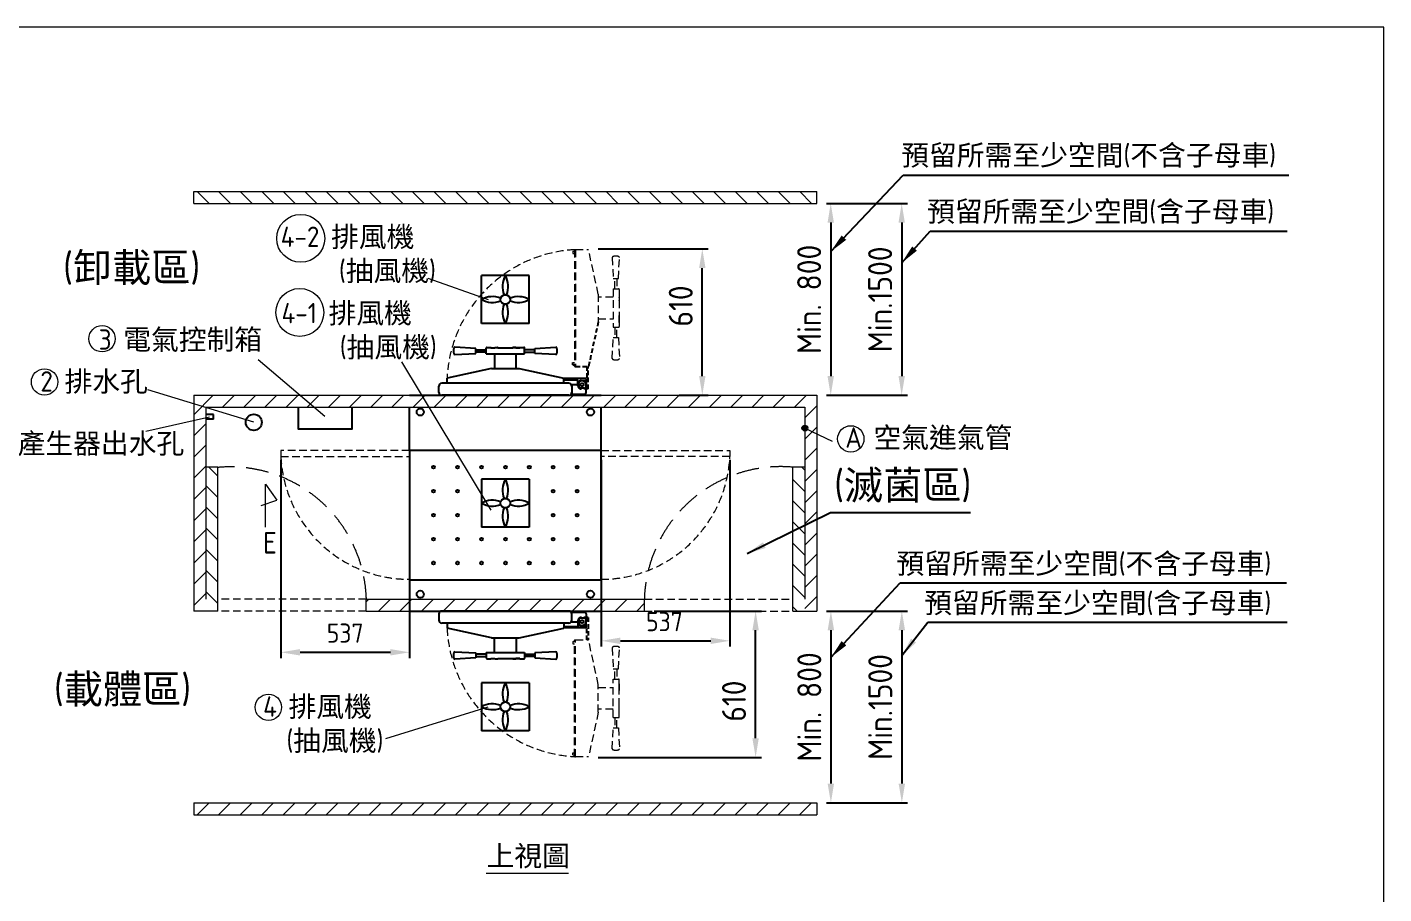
# Model space of a CAD drawing. Header units: millimetres. Extents: x -208658 to -195473, y -11038 to -1768.
# Drawn here: x -201135 to -195473, y -5384 to -1768 of the extents above; entities that cross this region are included whole.
import ezdxf

# ---------------------------------------------------------------- set-up
doc = ezdxf.new("R2010")
doc.units = ezdxf.units.MM
doc.header["$MEASUREMENT"] = 0
doc.linetypes.add('HIDDEN', pattern=[9.525, 6.35, -3.175])
doc.layers.get('0').update_dxf_attribs({"lineweight": 25})
for name, color, linetype, lineweight in [('D', 3, 'Continuous', 13), ('F', 7, 'Continuous', 15), ('H', 2, 'HIDDEN', 15), ('S', 4, 'Continuous', 15)]:
    doc.layers.add(name, color=color, linetype=linetype, lineweight=lineweight)
doc.layers.add('HI', color=2, linetype='HIDDEN')
doc.styles.get("Standard").update_dxf_attribs({"font": 'KAIU.TTF'})
doc.styles.add('STU25', font='isocp2.shx')
doc.dimstyles.new('STU25', dxfattribs={"dimscale": 40, "dimtxt": 2.5, "dimasz": 2, "dimexe": 0.6, "dimexo": 1, "dimgap": 1, "dimtad": 1, "dimdsep": 46, "dimtxsty": 'STU25', "dimcen": 2, "dimazin": 2, "dimtfac": 1, "dimtmove": 0, "dimatfit": 3, "dimfxl": 0, "dimtolj": 1, "dimtzin": 0, "dimarcsym": 0})
doc.dimstyles.new('STU25$7', dxfattribs={"dimscale": 40, "dimtxt": 2.5, "dimasz": 2, "dimexe": 1.25, "dimexo": 0.625, "dimgap": 1, "dimtad": 0, "dimdec": 4, "dimdsep": 46, "dimtxsty": 'STU25', "dimcen": 2.5, "dimazin": 2, "dimtfac": 1, "dimtdec": 4, "dimtmove": 0, "dimatfit": 3, "dimfxl": 0, "dimtolj": 1, "dimtzin": 0, "dimarcsym": 0})
pattern_1 = [(135, (14884.894, 11916.01), (-44.194174, -44.194174), [])]

# ---------------------------------------------------------------- blocks, each defined once
blk = doc.blocks.new('*D4')
at = {"layer": 'D', "color": 0, "lineweight": -2}
for p, q in [((-197799.1, -4203.9), (-197460.5, -4203.9)), ((-197484.5, -4283.9), (-197484.5, -4923.9)), ((-197799.1, -5003.9), (-197460.5, -5003.9))]:
    blk.add_line(p, q, dxfattribs=at)
at = {"layer": 'D', "color": 0}
for points in [[(-197471.2, -4283.9), (-197497.9, -4283.9), (-197484.5, -4203.9)], [(-197497.9, -4923.9), (-197471.2, -4923.9), (-197484.5, -5003.9)]]:
    blk.add_solid(points, dxfattribs=at)
at = {"layer": 'Defpoints', "color": 0}
for p in [(-197839.1, -4203.9), (-197839.1, -5003.9), (-197484.5, -5003.9)]:
    blk.add_point(p, dxfattribs=at)
at = {"layer": 'D', "color": 0, "insert": (-197574.5, -4603.9), "char_height": 100, "attachment_point": 5, "rotation": 90, "style": 'STU25'}
blk.add_mtext('\\A1;{\\Fisocp2.shx;Min.1500}', dxfattribs=at)
blk = doc.blocks.new('*D11')
at = {"layer": 'D', "color": 0, "lineweight": -2}
for p, q in [((-198518.3, -4203.9), (-198070.8, -4203.9)), ((-198094.8, -4734.4), (-198094.8, -4283.9)), ((-198751.8, -4814.4), (-198070.8, -4814.4))]:
    blk.add_line(p, q, dxfattribs=at)
at = {"layer": 'D', "color": 0}
for points in [[(-198081.5, -4283.9), (-198108.2, -4283.9), (-198094.8, -4203.9)], [(-198108.2, -4734.4), (-198081.5, -4734.4), (-198094.8, -4814.4)]]:
    blk.add_solid(points, dxfattribs=at)
at = {"layer": 'Defpoints', "color": 0}
for p in [(-198558.3, -4203.9), (-198094.8, -4203.9), (-198791.8, -4814.4)]:
    blk.add_point(p, dxfattribs=at)
at = {"layer": 'D', "color": 0, "insert": (-198184.8, -4579.7), "char_height": 100, "attachment_point": 5, "rotation": 90, "style": 'STU25'}
blk.add_mtext('\\A1;610', dxfattribs=at)
blk = doc.blocks.new('*D12')
at = {"layer": 'D', "color": 0, "lineweight": -2}
for p, q in [((-197799.1, -4203.9), (-197756.6, -4203.9)), ((-197780.6, -4283.9), (-197780.6, -4923.9)), ((-197799.1, -5003.9), (-197756.6, -5003.9))]:
    blk.add_line(p, q, dxfattribs=at)
at = {"layer": 'D', "color": 0}
for points in [[(-197767.3, -4283.9), (-197794, -4283.9), (-197780.6, -4203.9)], [(-197794, -4923.9), (-197767.3, -4923.9), (-197780.6, -5003.9)]]:
    blk.add_solid(points, dxfattribs=at)
at = {"layer": 'Defpoints', "color": 0}
for p in [(-197839.1, -4203.9), (-197839.1, -5003.9), (-197780.6, -5003.9)]:
    blk.add_point(p, dxfattribs=at)
at = {"layer": 'D', "color": 0, "insert": (-197870.6, -4603.9), "char_height": 100, "attachment_point": 5, "rotation": 90, "style": 'STU25'}
blk.add_mtext('\\A1;{\\Fisocp2.shx;Min. 800}', dxfattribs=at)
blk = doc.blocks.new('*D14')
at = {"layer": 'D', "color": 0, "lineweight": -2}
for p, q in [((-197799.1, -2503.9), (-197461.2, -2503.9)), ((-197485.2, -2583.9), (-197485.2, -3223.9)), ((-197799.1, -3303.9), (-197461.2, -3303.9))]:
    blk.add_line(p, q, dxfattribs=at)
at = {"layer": 'D', "color": 0}
for points in [[(-197471.8, -2583.9), (-197498.5, -2583.9), (-197485.2, -2503.9)], [(-197498.5, -3223.9), (-197471.8, -3223.9), (-197485.2, -3303.9)]]:
    blk.add_solid(points, dxfattribs=at)
at = {"layer": 'Defpoints', "color": 0}
for p in [(-197839.1, -2503.9), (-197839.1, -3303.9), (-197485.2, -3303.9)]:
    blk.add_point(p, dxfattribs=at)
at = {"layer": 'D', "color": 0, "insert": (-197575.2, -2903.9), "char_height": 100, "attachment_point": 5, "rotation": 90, "style": 'STU25'}
blk.add_mtext('\\A1;{\\Fisocp2.shx;Min.1500}', dxfattribs=at)
blk = doc.blocks.new('*D16')
at = {"layer": 'D', "color": 0, "lineweight": -2}
for p, q in [((-197799.1, -2503.9), (-197757.3, -2503.9)), ((-197781.3, -2583.9), (-197781.3, -3223.9)), ((-197799.1, -3303.9), (-197757.3, -3303.9))]:
    blk.add_line(p, q, dxfattribs=at)
at = {"layer": 'D', "color": 0}
for points in [[(-197767.9, -2583.9), (-197794.6, -2583.9), (-197781.3, -2503.9)], [(-197794.6, -3223.9), (-197767.9, -3223.9), (-197781.3, -3303.9)]]:
    blk.add_solid(points, dxfattribs=at)
at = {"layer": 'Defpoints', "color": 0}
for p in [(-197839.1, -2503.9), (-197839.1, -3303.9), (-197781.3, -3303.9)]:
    blk.add_point(p, dxfattribs=at)
at = {"layer": 'D', "color": 0, "insert": (-197871.3, -2903.9), "char_height": 100, "attachment_point": 5, "rotation": 90, "style": 'STU25'}
blk.add_mtext('\\A1;{\\Fisocp2.shx;Min. 800}', dxfattribs=at)
blk = doc.blocks.new('*D15')
at = {"layer": 'D', "color": 0, "lineweight": -2}
for p, q in [((-198752, -2693.5), (-198293.2, -2693.5)), ((-198317.2, -3223.9), (-198317.2, -2773.5)), ((-198413.5, -3303.9), (-198293.2, -3303.9))]:
    blk.add_line(p, q, dxfattribs=at)
at = {"layer": 'D', "color": 0}
for points in [[(-198303.9, -2773.5), (-198330.5, -2773.5), (-198317.2, -2693.5)], [(-198330.5, -3223.9), (-198303.9, -3223.9), (-198317.2, -3303.9)]]:
    blk.add_solid(points, dxfattribs=at)
at = {"layer": 'Defpoints', "color": 0}
for p in [(-198792, -2693.5), (-198317.2, -2693.5), (-198453.5, -3303.9)]:
    blk.add_point(p, dxfattribs=at)
at = {"layer": 'D', "color": 0, "insert": (-198407.2, -2931.6), "char_height": 100, "attachment_point": 5, "rotation": 90, "style": 'STU25'}
blk.add_mtext('\\A1;610', dxfattribs=at)
blk = doc.blocks.new('*D26')
at = {"layer": 'D', "color": 0, "lineweight": -2}
for p, q in [((-200076.1, -3573.9), (-200076.1, -4400)), ((-199539.1, -3573.9), (-199539.1, -4400)), ((-199996.1, -4376), (-199619.1, -4376))]:
    blk.add_line(p, q, dxfattribs=at)
at = {"layer": 'D', "color": 0}
for points in [[(-199996.1, -4362.7), (-199996.1, -4389.3), (-200076.1, -4376)], [(-199619.1, -4389.3), (-199619.1, -4362.7), (-199539.1, -4376)]]:
    blk.add_solid(points, dxfattribs=at)
at = {"layer": 'Defpoints', "color": 0}
for p in [(-200076.1, -3533.9), (-199539.1, -3533.9), (-199539.1, -4376)]:
    blk.add_point(p, dxfattribs=at)
at = {"layer": 'D', "color": 0, "insert": (-199807.6, -4296), "char_height": 80, "attachment_point": 5, "style": 'STU25'}
blk.add_mtext('\\A1;537', dxfattribs=at)
blk = doc.blocks.new('*D27')
at = {"layer": 'D', "color": 0, "lineweight": -2}
for p, q in [((-198739.1, -3573.9), (-198739.1, -4352.1)), ((-198202.1, -3573.9), (-198202.1, -4352.1)), ((-198659.1, -4328.1), (-198282.1, -4328.1))]:
    blk.add_line(p, q, dxfattribs=at)
at = {"layer": 'D', "color": 0}
for points in [[(-198659.1, -4314.8), (-198659.1, -4341.5), (-198739.1, -4328.1)], [(-198282.1, -4341.5), (-198282.1, -4314.8), (-198202.1, -4328.1)]]:
    blk.add_solid(points, dxfattribs=at)
at = {"layer": 'Defpoints', "color": 0}
for p in [(-198739.1, -3533.9), (-198202.1, -3533.9), (-198202.1, -4328.1)]:
    blk.add_point(p, dxfattribs=at)
at = {"layer": 'D', "color": 0, "insert": (-198475.3, -4248.1), "char_height": 80, "attachment_point": 5, "style": 'STU25'}
blk.add_mtext('\\A1;537', dxfattribs=at)

msp = doc.modelspace()

# ---------------------------------------------------------------- hatches: boundary and pattern name
msp.add_hatch(color=256).paths.add_polyline_path([(-197878.346, -3440.666, 1), (-197899.867, -3440.666, 1)])
at = {"layer": 'H', "ltscale": 5}
h = msp.add_hatch(dxfattribs=at)
h.set_pattern_fill('ANSI31', color=256, scale=20, style=0)
h.set_pattern_definition([(315, (17885.464, -19517.32), (-44.90128, -44.90128), [])])
h.paths.add_polyline_path([(-197839.107, -2503.949), (-197839.107, -2453.949), (-200439.107, -2453.949), (-200439.107, -2503.949)])
h = msp.add_hatch(dxfattribs=at)
h.set_pattern_fill('ANSI31', color=256, scale=500, style=0)
h.set_pattern_definition([(45, (14884.894, 11916.01), (-44.194174, 44.194174), [])])
h.paths.add_polyline_path([(-200389.107, -4203.949), (-200439.107, -4203.949), (-200439.107, -3303.949), (-197839.107, -3303.949), (-197839.107, -4203.949), (-197889.107, -4203.949), (-197889.107, -4153.949), (-197889.107, -3353.949), (-200389.107, -3353.949), (-200389.107, -3603.949), (-200389.107, -4153.949)])
h = msp.add_hatch(dxfattribs=at)
h.set_pattern_fill('ANSI31', color=256, scale=500, angle=90, style=0)
h.set_pattern_definition(pattern_1)
h.paths.add_polyline_path([(-200389.107, -4203.949), (-200339.107, -4203.949), (-200339.107, -3603.949), (-200389.107, -3603.949), (-200389.107, -4153.949)])
h = msp.add_hatch(dxfattribs=at)
h.set_pattern_fill('ANSI31', color=256, scale=500, angle=90, style=0)
h.set_pattern_definition(pattern_1)
h.paths.add_polyline_path([(-197889.107, -4203.949), (-197939.107, -4203.949), (-197939.107, -3602.865), (-197889.107, -3602.865)])
h = msp.add_hatch(dxfattribs=at)
h.set_pattern_fill('ANSI31', color=256, scale=20, style=0)
h.set_pattern_definition([(45, (33621.84, 11943.914), (-44.90128, 44.90128), [])])
h.paths.add_polyline_path([(-198558.322, -4203.949), (-198558.322, -4153.949), (-199719.891, -4153.949), (-199719.891, -4203.949)])
h = msp.add_hatch(dxfattribs=at)
h.set_pattern_fill('ANSI31', color=256, scale=20, style=0)
h.set_pattern_definition([(45, (17885.464, 12009.42), (-44.90128, 44.90128), [])])
h.paths.add_polyline_path([(-200439.107, -5053.949), (-200439.107, -5003.949), (-197839.107, -5003.949), (-197839.107, -5053.949)])

# ---------------------------------------------------------------- linework, layer by layer
at = {"linetype": 'Continuous'}
for p, q in [((-199239.107, -3004.615), (-199239.107, -2804.615)), ((-199039.107, -2804.615), (-199239.107, -2804.615)), ((-199039.107, -3004.615), (-199039.107, -2804.615)), ((-199039.107, -3004.615), (-199239.107, -3004.615)), ((-199262.344, -3108.365), (-199349.344, -3103.865)), ((-199262.344, -3129.365), (-199262.344, -3108.365)), ((-199015.869, -3108.365), (-198928.869, -3103.865)), ((-199015.869, -3129.365), (-199015.869, -3108.365)), ((-199349.344, -3133.865), (-199262.344, -3129.365)), ((-199262.344, -3114.115), (-199219.107, -3114.115)), ((-199219.107, -3123.615), (-199262.344, -3123.615)), ((-199184.107, -3130.615), (-199184.107, -3191.949)), ((-199094.107, -3191.949), (-199094.107, -3130.615)), ((-199015.869, -3114.115), (-199059.107, -3114.115)), ((-199059.107, -3123.615), (-199015.869, -3123.615)), ((-198928.869, -3133.865), (-199015.869, -3129.365)), ((-198801.643, -3233.949), (-198895.657, -3233.949)), ((-198895.657, -3239.949), (-198836.643, -3239.949)), ((-198836.643, -3263.949), (-198836.643, -3239.949)), ((-198811.643, -3273.949), (-198826.643, -3273.949)), ((-198801.643, -3233.949), (-198801.643, -3263.949)), ((-200356.732, -3384.234), (-200389.107, -3384.234)), ((-200356.732, -3404.234), (-200356.732, -3384.234)), ((-200356.732, -3404.234), (-200389.107, -3404.234)), ((-199039.107, -3653.949), (-199239.107, -3653.949)), ((-199239.107, -3653.949), (-199239.107, -3853.949)), ((-199039.107, -3653.949), (-199039.107, -3853.949)), ((-199039.107, -3853.949), (-199239.107, -3853.949)), ((-198836.643, -4243.949), (-198836.643, -4267.949)), ((-198811.643, -4233.949), (-198826.643, -4233.949)), ((-198801.643, -4273.949), (-198801.643, -4243.949)), ((-198895.657, -4267.949), (-198836.643, -4267.949)), ((-198801.643, -4273.949), (-198895.657, -4273.949)), ((-199184.107, -4377.283), (-199184.107, -4315.949)), ((-199094.107, -4315.949), (-199094.107, -4377.283)), ((-199349.344, -4374.033), (-199262.344, -4378.533)), ((-199262.344, -4399.533), (-199349.344, -4404.033)), ((-199262.344, -4378.533), (-199262.344, -4399.533)), ((-199219.107, -4384.283), (-199262.344, -4384.283)), ((-199262.344, -4393.783), (-199219.107, -4393.783)), ((-199059.107, -4384.283), (-199015.869, -4384.283)), ((-199015.869, -4393.783), (-199059.107, -4393.783)), ((-198928.869, -4374.033), (-199015.869, -4378.533)), ((-199015.869, -4378.533), (-199015.869, -4399.533)), ((-199015.869, -4399.533), (-198928.869, -4404.033)), ((-199039.107, -4503.283), (-199239.107, -4503.283)), ((-199239.107, -4503.283), (-199239.107, -4703.283)), ((-199039.107, -4503.283), (-199039.107, -4703.283)), ((-199039.107, -4703.283), (-199239.107, -4703.283))]:
    msp.add_line(p, q, dxfattribs=at)
for p, q in [((-199219.107, -3130.615), (-199219.107, -3107.115)), ((-199216.607, -3104.615), (-199200.107, -3104.615)), ((-199199.107, -3105.615), (-199182.607, -3105.615)), ((-199181.607, -3104.615), (-199171.607, -3104.615)), ((-199170.607, -3105.615), (-199107.607, -3105.615)), ((-199096.607, -3104.615), (-199106.607, -3104.615)), ((-199106.607, -3104.615), (-199096.607, -3104.615)), ((-199095.607, -3105.615), (-199079.107, -3105.615)), ((-199079.107, -3105.615), (-199095.607, -3105.615)), ((-199078.107, -3104.615), (-199061.607, -3104.615)), ((-199059.107, -3130.615), (-199059.107, -3107.115)), ((-199219.107, -3130.615), (-199059.107, -3130.615)), ((-199196.607, -3191.949), (-199382.557, -3232.779)), ((-199196.607, -3191.949), (-199081.607, -3191.949)), ((-199081.607, -3191.949), (-198895.657, -3232.779)), ((-199416.607, -3291.949), (-199416.607, -3265.949)), ((-198873.607, -3253.949), (-199404.607, -3253.949)), ((-199382.557, -3253.949), (-199382.557, -3232.779)), ((-198895.657, -3253.949), (-198895.657, -3232.779)), ((-198861.607, -3258.949), (-198861.607, -3298.949)), ((-198861.607, -3258.949), (-198841.643, -3258.949)), ((-198861.607, -3265.949), (-198861.607, -3291.949)), ((-198841.643, -3258.949), (-198839.217, -3258.949)), ((-198817.143, -3243.949), (-198820.643, -3243.949)), ((-198817.643, -3243.949), (-198820.643, -3243.949)), ((-198801.643, -3292.949), (-198801.643, -3259.949)), ((-199539.107, -3303.949), (-198739.107, -3303.949)), ((-198873.607, -3303.949), (-199404.607, -3303.949)), ((-198861.607, -3298.949), (-198807.643, -3298.949)), ((-198841.643, -3298.949), (-198807.643, -3298.949)), ((-199539.107, -3533.949), (-199539.107, -3353.949)), ((-198739.107, -3533.949), (-198739.107, -3353.949)), ((-198739.107, -3533.949), (-199539.107, -3533.949)), ((-198739.107, -3533.949), (-199539.107, -3533.949)), ((-199539.107, -3533.949), (-199539.107, -4073.949)), ((-198739.107, -4073.949), (-198739.107, -3533.949)), ((-199539.107, -4073.949), (-198739.107, -4073.949)), ((-199539.107, -4073.949), (-198739.107, -4073.949)), ((-199539.107, -4073.949), (-199539.107, -4153.949)), ((-198739.107, -4073.949), (-198739.107, -4153.949)), ((-199539.107, -4203.949), (-198739.107, -4203.949)), ((-199416.607, -4215.949), (-199416.607, -4241.949)), ((-198873.607, -4203.949), (-199404.607, -4203.949)), ((-198861.607, -4208.949), (-198807.643, -4208.949)), ((-198861.607, -4248.949), (-198861.607, -4208.949)), ((-198861.607, -4241.949), (-198861.607, -4215.949)), ((-198841.643, -4208.949), (-198807.643, -4208.949)), ((-198801.643, -4214.949), (-198801.643, -4247.949)), ((-198873.607, -4253.949), (-199404.607, -4253.949)), ((-199382.557, -4253.949), (-199382.557, -4275.12)), ((-199196.607, -4315.949), (-199382.557, -4275.12)), ((-199081.607, -4315.949), (-198895.657, -4275.12)), ((-198895.657, -4253.949), (-198895.657, -4275.12)), ((-198861.607, -4248.949), (-198841.643, -4248.949)), ((-198841.643, -4248.949), (-198839.217, -4248.949)), ((-198817.643, -4263.949), (-198820.643, -4263.949)), ((-198817.143, -4263.949), (-198820.643, -4263.949)), ((-199196.607, -4315.949), (-199081.607, -4315.949)), ((-199219.107, -4377.283), (-199059.107, -4377.283)), ((-199219.107, -4377.283), (-199219.107, -4400.783)), ((-199216.607, -4403.283), (-199200.107, -4403.283)), ((-199199.107, -4402.283), (-199182.607, -4402.283)), ((-199181.607, -4403.283), (-199171.607, -4403.283)), ((-199170.607, -4402.283), (-199107.607, -4402.283)), ((-199106.607, -4403.283), (-199096.607, -4403.283)), ((-199096.607, -4403.283), (-199106.607, -4403.283)), ((-199079.107, -4402.283), (-199095.607, -4402.283)), ((-199095.607, -4402.283), (-199079.107, -4402.283)), ((-199078.107, -4403.283), (-199061.607, -4403.283)), ((-199059.107, -4377.283), (-199059.107, -4400.783))]:
    msp.add_line(p, q)
msp.add_lwpolyline([(-200003.663, -3353.949), (-200003.663, -3443.547), (-199778.955, -3443.547), (-199778.955, -3353.949)], dxfattribs=at)
for centre, radius in [((-199139.107, -2904.615), 20), ((-199139.107, -2904.615), 20), ((-199139.107, -2904.615), 20), ((-199139.107, -2904.615), 20), ((-198819.143, -3259.949), 6.45), ((-198819.143, -3259.949), 6.4), ((-200189.107, -3416.771), 33.5), ((-199494.107, -3373.949), 15), ((-198784.107, -3373.949), 15), ((-197889.107, -3440.666), 10.761), ((-199439.107, -3603.949), 6), ((-199339.107, -3603.949), 6), ((-199239.107, -3603.949), 6), ((-199139.107, -3603.949), 6), ((-199039.107, -3603.949), 6), ((-198939.107, -3603.949), 6), ((-198839.107, -3603.949), 6), ((-199439.107, -3703.949), 6), ((-199339.107, -3703.949), 6), ((-199139.107, -3753.949), 20), ((-198939.107, -3703.949), 6), ((-198839.107, -3703.949), 6), ((-199439.107, -3803.949), 6), ((-199339.107, -3803.949), 6), ((-198939.107, -3803.949), 6), ((-198839.107, -3803.949), 6), ((-199439.107, -3903.949), 6), ((-199339.107, -3903.949), 6), ((-199239.107, -3903.949), 6), ((-199139.107, -3903.949), 6), ((-199039.107, -3903.949), 6), ((-198939.107, -3903.949), 6), ((-198839.107, -3903.949), 6), ((-199439.107, -4003.949), 6), ((-199339.107, -4003.949), 6), ((-199239.107, -4003.949), 6), ((-199139.107, -4003.949), 6), ((-199039.107, -4003.949), 6), ((-198939.107, -4003.949), 6), ((-198839.107, -4003.949), 6), ((-199494.107, -4133.949), 15), ((-198784.107, -4133.949), 15), ((-198819.143, -4247.949), 6.45), ((-198819.143, -4247.949), 6.4), ((-199139.107, -4603.283), 20), ((-199139.107, -4603.283), 20), ((-199139.107, -4603.283), 20), ((-199139.107, -4603.283), 20)]:
    msp.add_circle(centre, radius)
for centre, radius, start, end in [((-199058.082, -2850.49), 93.11, 150.481802, 201.977032), ((-199220.131, -2850.49), 93.11, 338.022968, 29.518198), ((-199193.231, -2985.639), 93.11, 68.022968, 119.518198), ((-199193.231, -2823.591), 93.11, 240.481802, 291.977032), ((-199058.082, -2958.74), 93.11, 158.022968, 209.518198), ((-199220.131, -2958.74), 93.11, 330.481802, 21.977032), ((-199084.982, -2985.639), 93.11, 60.481802, 111.977032), ((-199084.982, -2823.591), 93.11, 248.022968, 299.518198), ((-199216.607, -3107.115), 2.5, 90, 180), ((-199200.107, -3105.615), 1, 0, 90), ((-199181.607, -3105.615), 1, 90, 180), ((-199171.607, -3105.615), 1, 0, 90), ((-199106.607, -3105.615), 1, 90, 180), ((-199096.607, -3105.615), 1, 0, 90), ((-199078.107, -3105.615), 1, 90, 180), ((-199061.607, -3107.115), 2.5, 0, 90), ((-199404.607, -3265.949), 12, 90, 180), ((-198873.607, -3265.949), 12, 0, 90), ((-198839.217, -3255.949), 3, 270, 347.846803), ((-198820.643, -3259.949), 16, 90, 167.846803), ((-198817.643, -3259.949), 16, 0, 90), ((-199404.607, -3291.949), 12, 180, 270), ((-198873.607, -3291.949), 12, 270, 0), ((-198807.643, -3292.949), 6, 270, 0), ((-199058.082, -3699.825), 93.11, 150.481802, 201.977032), ((-199220.131, -3699.825), 93.11, 338.022968, 29.518198), ((-199193.231, -3834.974), 93.11, 68.022968, 119.518198), ((-199193.231, -3672.925), 93.11, 240.481802, 291.977032), ((-199058.082, -3808.074), 93.11, 158.022968, 209.518198), ((-199220.131, -3808.074), 93.11, 330.481802, 21.977032), ((-199084.982, -3834.974), 93.11, 60.481802, 111.977032), ((-199084.982, -3672.925), 93.11, 248.022968, 299.518198), ((-199404.607, -4215.949), 12, 90, 180), ((-199404.607, -4241.949), 12, 180, 270), ((-198873.607, -4215.949), 12, 0, 90), ((-198873.607, -4241.949), 12, 270, 0), ((-198807.643, -4214.949), 6, 0, 90), ((-198839.217, -4251.949), 3, 12.153197, 90), ((-198820.643, -4247.949), 16, 192.153197, 270), ((-198817.643, -4247.949), 16, 270, 0), ((-199216.607, -4400.783), 2.5, 180, 270), ((-199200.107, -4402.283), 1, 270, 0), ((-199181.607, -4402.283), 1, 180, 270), ((-199171.607, -4402.283), 1, 270, 0), ((-199106.607, -4402.283), 1, 180, 270), ((-199096.607, -4402.283), 1, 270, 0), ((-199078.107, -4402.283), 1, 180, 270), ((-199061.607, -4400.783), 2.5, 270, 0), ((-199058.082, -4549.159), 93.11, 150.481802, 201.977032), ((-199220.131, -4549.159), 93.11, 338.022968, 29.518198), ((-199193.231, -4684.308), 93.11, 68.022968, 119.518198), ((-199193.231, -4522.259), 93.11, 240.481802, 291.977032), ((-199058.082, -4657.408), 93.11, 158.022968, 209.518198), ((-199220.131, -4657.408), 93.11, 330.481802, 21.977032), ((-199084.982, -4684.308), 93.11, 60.481802, 111.977032), ((-199084.982, -4522.259), 93.11, 248.022968, 299.518198)]:
    msp.add_arc(centre, radius, start, end)
for centre, radius, start, end in [((-199299.572, -3118.865), 55.773, 168.647115, 191.352885), ((-199349.344, -3108.872), 5.007, 90, 168.647115), ((-198928.869, -3108.872), 5.007, 11.352885, 90), ((-198978.642, -3118.865), 55.773, 348.647115, 11.352885), ((-199349.344, -3128.858), 5.007, 191.352885, 275.921872), ((-198928.869, -3128.858), 5.007, 264.078128, 348.647115), ((-198826.643, -3263.949), 10, 180, 270), ((-198811.643, -3263.949), 10, 270, 0), ((-198826.643, -4243.949), 10, 90, 180), ((-198811.643, -4243.949), 10, 0, 90), ((-199299.572, -4389.033), 55.773, 168.647115, 191.352885), ((-199349.344, -4379.04), 5.007, 84.078128, 168.647115), ((-199349.344, -4399.027), 5.007, 191.352885, 270), ((-198928.869, -4379.04), 5.007, 11.352885, 95.921872), ((-198928.869, -4399.027), 5.007, 270, 348.647115), ((-198978.642, -4389.033), 55.773, 348.647115, 11.352885)]:
    msp.add_arc(centre, radius, start, end, dxfattribs=at)
at = {"layer": 'D'}
for p, q in [((-199462.819, -2816.098), (-199211.293, -2903.949)), ((-200170.006, -3154.901), (-199892.224, -3391.704)), ((-199198.3, -3782.9), (-199570.637, -3163.931)), ((-200374.406, -3394.631), (-200639.718, -3455.643)), ((-197889.107, -3440.666), (-197775.399, -3494.776)), ((-200140.241, -3674.401), (-200092.813, -3741.921)), ((-200140.241, -3854.401), (-200140.241, -3674.401)), ((-200157.536, -3764.401), (-200092.813, -3741.921)), ((-199212.497, -4604.806), (-199639.087, -4737.345)), ((-199219.521, -5297.204), (-198875.608, -5297.204))]:
    msp.add_line(p, q, dxfattribs=at)
at = {"layer": 'D', "linetype": 'Continuous'}
msp.add_line((-200189.107, -3416.771), (-200631.658, -3281.54), dxfattribs=at)
at = {"layer": 'D'}
for centre, radius in [((-199993.047, -2649.364), 100), ((-199996.849, -2958.537), 100), ((-200822.259, -3068.162), 55), ((-201062.196, -3248.514), 55), ((-197697.469, -3485.869), 55), ((-200128.075, -4605.524), 55)]:
    msp.add_circle(centre, radius, dxfattribs=at)
at = {"layer": 'F', "color": 6}
msp.add_lwpolyline([(-208657.935, -1768.468), (-208657.935, -11038.468), (-195472.935, -11038.468), (-195472.935, -1768.468)], close=True, dxfattribs=at)
msp.add_lwpolyline([(-208657.935, -1768.468), (-208657.935, -11038.468), (-195472.935, -11038.468), (-195472.935, -1768.468)], close=True, dxfattribs=at)
at = {"layer": 'H', "ltscale": 5}
for p, q in [((-198857.143, -2703.485), (-198850.143, -2702.947)), ((-198857.143, -2703.485), (-198857.143, -2712.485)), ((-198857.143, -2712.485), (-198850.143, -2713.024)), ((-198849.393, -2696.485), (-198850.143, -2697.235)), ((-198850.143, -2697.235), (-198850.143, -3182.735)), ((-198849.393, -2696.485), (-198846.143, -2696.485)), ((-198846.143, -2696.535), (-198846.143, -3183.435)), ((-198846.143, -2696.535), (-198791.972, -2696.535)), ((-198751.143, -2882.485), (-198791.972, -2696.535)), ((-198693.059, -2729.748), (-198688.559, -2816.748)), ((-198667.559, -2816.748), (-198663.059, -2729.748)), ((-198688.559, -2816.748), (-198667.559, -2816.748)), ((-198682.809, -2859.985), (-198682.809, -2816.748)), ((-198673.309, -2816.748), (-198673.309, -2859.985)), ((-198751.143, -2882.485), (-198751.143, -2997.485)), ((-198689.809, -2859.985), (-198666.309, -2859.985)), ((-198689.809, -2859.985), (-198689.809, -3019.985)), ((-198664.809, -2879.985), (-198664.809, -2896.485)), ((-198663.809, -2862.485), (-198663.809, -2878.985)), ((-198689.809, -2894.985), (-198751.143, -2894.985)), ((-198664.809, -2908.485), (-198664.809, -2971.485)), ((-198663.809, -2897.485), (-198663.809, -2907.485)), ((-198751.143, -2984.985), (-198689.809, -2984.985)), ((-198664.809, -2999.985), (-198664.809, -2983.485)), ((-198664.809, -2983.485), (-198664.809, -2999.985)), ((-198663.809, -2972.485), (-198663.809, -2982.485)), ((-198663.809, -2982.485), (-198663.809, -2972.485)), ((-198689.809, -3019.985), (-198666.309, -3019.985)), ((-198682.809, -3019.985), (-198682.809, -3063.223)), ((-198673.309, -3063.223), (-198673.309, -3019.985)), ((-198663.809, -3000.985), (-198663.809, -3017.485)), ((-198693.059, -3150.223), (-198688.559, -3063.223)), ((-198688.559, -3063.223), (-198667.559, -3063.223)), ((-198667.559, -3063.223), (-198663.059, -3150.223)), ((-198857.143, -3167.485), (-198850.143, -3166.947)), ((-199539.107, -3533.949), (-200076.107, -3533.949)), ((-200076.107, -3533.949), (-200076.107, -3558.949)), ((-200076.107, -3558.949), (-199539.107, -3558.949)), ((-198739.107, -3533.949), (-198202.107, -3533.949)), ((-198202.107, -3558.949), (-198739.107, -3558.949)), ((-198202.107, -3533.949), (-198202.107, -3558.949)), ((-199719.891, -4153.949), (-200339.107, -4153.949)), ((-198558.322, -4153.949), (-197939.107, -4153.949)), ((-199719.891, -4203.949), (-200339.107, -4203.949)), ((-198558.322, -4203.949), (-197939.107, -4203.949)), ((-198857.143, -4331.413), (-198850.143, -4330.875)), ((-198857.143, -4331.413), (-198857.143, -4340.413)), ((-198857.143, -4340.413), (-198850.143, -4340.951)), ((-198849.393, -4324.413), (-198850.143, -4325.163)), ((-198850.143, -4810.663), (-198850.143, -4325.163)), ((-198849.393, -4324.413), (-198846.143, -4324.413)), ((-198846.143, -4324.413), (-198846.143, -4325.913)), ((-198846.143, -4811.363), (-198846.143, -4324.463)), ((-198846.143, -4324.463), (-198791.972, -4324.463)), ((-198751.143, -4510.413), (-198791.972, -4324.463)), ((-198693.059, -4357.676), (-198688.559, -4444.676)), ((-198667.559, -4444.676), (-198663.059, -4357.676)), ((-198688.559, -4444.676), (-198667.559, -4444.676)), ((-198682.809, -4487.913), (-198682.809, -4444.676)), ((-198673.309, -4444.676), (-198673.309, -4487.913)), ((-198751.143, -4625.413), (-198751.143, -4510.413)), ((-198751.143, -4522.913), (-198689.809, -4522.913)), ((-198689.809, -4647.913), (-198689.809, -4487.913)), ((-198689.809, -4487.913), (-198666.309, -4487.913)), ((-198664.809, -4524.413), (-198664.809, -4507.913)), ((-198664.809, -4507.913), (-198664.809, -4524.413)), ((-198663.809, -4506.913), (-198663.809, -4490.413)), ((-198663.809, -4525.413), (-198663.809, -4535.413)), ((-198663.809, -4535.413), (-198663.809, -4525.413)), ((-198664.809, -4599.413), (-198664.809, -4536.413)), ((-198751.143, -4625.413), (-198791.972, -4811.363)), ((-198689.809, -4612.913), (-198751.143, -4612.913)), ((-198664.809, -4627.913), (-198664.809, -4611.413)), ((-198663.809, -4610.413), (-198663.809, -4600.413)), ((-198663.809, -4645.413), (-198663.809, -4628.913)), ((-198693.059, -4778.15), (-198688.559, -4691.15)), ((-198689.809, -4647.913), (-198666.309, -4647.913)), ((-198688.559, -4691.15), (-198667.559, -4691.15)), ((-198682.809, -4647.913), (-198682.809, -4691.15)), ((-198673.309, -4691.15), (-198673.309, -4647.913)), ((-198667.559, -4691.15), (-198663.059, -4778.15)), ((-198857.143, -4795.413), (-198850.143, -4794.875)), ((-198857.143, -4804.413), (-198857.143, -4795.413)), ((-198857.143, -4804.413), (-198850.143, -4804.951)), ((-198849.393, -4811.413), (-198850.143, -4810.663)), ((-198849.393, -4811.413), (-198846.143, -4811.413)), ((-198846.143, -4811.363), (-198791.972, -4811.363))]:
    msp.add_line(p, q, dxfattribs=at)
for centre, radius, start, end in [((-198819.143, -3259.949), 564.069, 93.096396, 177.239062), ((-198688.052, -2729.748), 5.007, 101.352885, 185.921872), ((-198678.059, -2779.52), 55.773, 78.647115, 101.352885), ((-198668.065, -2729.748), 5.007, 0, 78.647115), ((-198666.309, -2862.485), 2.5, 0, 90), ((-198664.809, -2878.985), 1, 270, 0), ((-198664.809, -2897.485), 1, 0, 90), ((-198664.809, -2907.485), 1, 270, 0), ((-198664.809, -2972.485), 1, 0, 90), ((-198664.809, -2982.485), 1, 270, 0), ((-198664.809, -3000.985), 1, 0, 90), ((-198666.309, -3017.485), 2.5, 270, 0), ((-198688.052, -3150.223), 5.007, 174.078128, 258.647115), ((-198678.059, -3100.45), 55.773, 258.647115, 281.352885), ((-198668.065, -3150.223), 5.007, 281.352885, 360), ((-199539.107, -3533.949), 537.582, 182.665477, 270), ((-198739.107, -3533.949), 537.582, 270, 357.334523), ((-198819.143, -4247.949), 564.069, 182.760938, 266.903604), ((-198688.052, -4357.676), 5.007, 101.352885, 185.921872), ((-198678.059, -4407.448), 55.773, 78.647115, 101.352885), ((-198668.065, -4357.676), 5.007, 0, 78.647115), ((-198666.309, -4490.413), 2.5, 0, 90), ((-198664.809, -4506.913), 1, 270, 0), ((-198664.809, -4525.413), 1, 0, 90), ((-198664.809, -4535.413), 1, 270, 0), ((-198664.809, -4600.413), 1, 0, 90), ((-198664.809, -4610.413), 1, 270, 0), ((-198664.809, -4628.913), 1, 0, 90), ((-198666.309, -4645.413), 2.5, 270, 0), ((-198688.052, -4778.15), 5.007, 174.078128, 258.647115), ((-198678.059, -4728.378), 55.773, 258.647115, 281.352885), ((-198668.065, -4778.15), 5.007, 281.352885, 360)]:
    msp.add_arc(centre, radius, start, end, dxfattribs=at)
at = {"layer": 'H', "ltscale": 15}
for centre, radius, start, end in [((-200287.453, -4171.293), 568.611, 1.747893, 95.212055), ((-197989.922, -4171.12), 569.443, 84.88024, 178.272017)]:
    msp.add_arc(centre, radius, start, end, dxfattribs=at)
at = {"layer": 'HI', "ltscale": 3}
for p, q in [((-198751.143, -2997.485), (-198791.972, -3183.435)), ((-198857.143, -3176.485), (-198857.143, -3167.485)), ((-198857.143, -3176.485), (-198850.143, -3177.024)), ((-198849.393, -3183.485), (-198850.143, -3182.735)), ((-198849.393, -3183.485), (-198846.143, -3183.485)), ((-198846.143, -3183.485), (-198846.143, -3181.985)), ((-198846.143, -3183.435), (-198791.972, -3183.435)), ((-198799.143, -3183.435), (-198799.143, -3242.449)), ((-198793.143, -3277.449), (-198793.143, -3183.435)), ((-198833.143, -3267.449), (-198833.143, -3252.449)), ((-198823.143, -3242.449), (-198799.143, -3242.449)), ((-198793.143, -3277.449), (-198823.143, -3277.449)), ((-198833.143, -4240.449), (-198833.143, -4255.449)), ((-198793.143, -4230.449), (-198823.143, -4230.449)), ((-198793.143, -4230.449), (-198793.143, -4324.463)), ((-198823.143, -4265.449), (-198799.143, -4265.449)), ((-198799.143, -4324.463), (-198799.143, -4265.449))]:
    msp.add_line(p, q, dxfattribs=at)
for centre in [(-198819.143, -3259.949), (-198819.143, -4247.949)]:
    msp.add_circle(centre, 6.45, dxfattribs=at)
for centre, start, end in [((-198823.143, -3252.449), 90, 180), ((-198823.143, -3267.449), 180, 270), ((-198823.143, -4240.449), 90, 180), ((-198823.143, -4255.449), 180, 270)]:
    msp.add_arc(centre, 10, start, end, dxfattribs=at)
at = {"layer": 'S'}
for p, q in [((-200439.107, -2453.949), (-197839.107, -2453.949)), ((-200439.107, -2503.949), (-197839.107, -2503.949)), ((-200389.107, -3603.949), (-200389.107, -4153.949)), ((-200339.107, -3603.949), (-200389.107, -3603.949)), ((-200339.107, -4203.949), (-200339.107, -3603.949)), ((-197939.107, -4203.949), (-197939.107, -3602.865)), ((-197939.107, -3602.865), (-197889.107, -3602.865)), ((-199719.891, -4203.949), (-199719.891, -4153.949)), ((-198558.322, -4203.949), (-198558.322, -4153.949)), ((-200439.107, -5003.949), (-197839.107, -5003.949)), ((-200439.107, -5003.949), (-200439.107, -5053.949)), ((-197839.107, -5003.949), (-197839.107, -5053.949)), ((-200439.107, -5053.949), (-197839.107, -5053.949))]:
    msp.add_line(p, q, dxfattribs=at)
at = {"layer": 'S', "linetype": 'Continuous'}
for p, q in [((-200439.107, -2503.949), (-200439.107, -2453.949)), ((-197839.107, -2503.949), (-197839.107, -2453.949)), ((-200439.107, -3303.949), (-200439.107, -4203.949)), ((-200439.107, -3303.949), (-197839.107, -3303.949)), ((-197839.107, -3303.949), (-197839.107, -4203.949)), ((-200389.107, -3353.949), (-200389.107, -3603.949)), ((-200389.107, -3353.949), (-197889.107, -3353.949)), ((-197889.107, -3353.949), (-197889.107, -4153.949)), ((-199719.891, -4153.949), (-198558.322, -4153.949)), ((-200339.107, -4203.949), (-200439.107, -4203.949)), ((-199719.891, -4203.949), (-198558.322, -4203.949)), ((-197939.107, -4203.949), (-197839.107, -4203.949))]:
    msp.add_line(p, q, dxfattribs=at)

# ---------------------------------------------------------------- texts
at = {"layer": 'D', "color": 11, "attachment_point": 1}
for s, insert, char_height in [('{\\C3;預留所需至少空間\\Fisocp2.shx;(\\f標楷體|b0|i0|c136|p65;不含子母車\\Fisocp2.shx;)}', (-197487.159, -2259.902), 85), ('{\\C3;預留所需至少空間\\Fisocp2.shx;(\\f標楷體|b0|i0|c136|p65;含子母車\\Fisocp2.shx;)}', (-197379.348, -2494.402), 85), ('{\\Fisocp2.shx;\\C3;(\\f標楷體|b0|i0|c136|p65;卸載區\\Fisocp2.shx;)}', (-200984.304, -2711.227), 120), ('{\\Fisocp2.shx;\\C3;A \\f標楷體|b0|i0|c136|p65;空氣進氣管}', (-197720.297, -3437.666), 85), ('{\\Fisocp2.shx;\\C3;(\\f標楷體|b0|i0|c136|p65;滅菌區\\Fisocp2.shx;)}', (-197766.468, -3618.42), 120), ('{\\C3;預留所需至少空間\\Fisocp2.shx;(\\f標楷體|b0|i0|c136|p65;不含子母車\\Fisocp2.shx;)}', (-197507.054, -3962.951), 85), ('{\\C3;預留所需至少空間\\Fisocp2.shx;(\\f標楷體|b0|i0|c136|p65;含子母車\\Fisocp2.shx;)}', (-197391.005, -4127.112), 85), ('{\\Fisocp2.shx;\\C3;(\\f標楷體|b0|i0|c136|p65;載體區\\Fisocp2.shx;)}', (-201022.502, -4469.217), 120), ('{\\C3;上視圖}', (-199217.622, -5182.572), 85)]:
    msp.add_mtext(s, dxfattribs=dict(at, insert=insert, char_height=char_height))
at = {"layer": 'D', "color": 11, "char_height": 85, "attachment_point": 1, "style": 'STU25'}
for s, insert in [('{\\C3;4-2 \\f標楷體|b0|i0|c136|p65;排風機\\P\\Fisocp2.shx;     (\\f標楷體|b0|i0|c136|p65;抽風機\\Fisocp2.shx;)}', (-200076.612, -2600.222)), ('{\\C3;4-1 \\f標楷體|b0|i0|c136|p65;排風機\\P\\Fisocp2.shx;     (\\f標楷體|b0|i0|c136|p65;抽風機\\Fisocp2.shx;)}', (-200073.195, -2918.74)), ('{\\C3;3 \\f標楷體|b0|i0|c136|p65;電氣控制箱}', (-200836.087, -3028.802)), ('{\\C3;2 \\f標楷體|b0|i0|c136|p65;排水孔}', (-201079.572, -3203.509)), ('{\\C3;1 \\f標楷體|b0|i0|c136|p65;蒸氣產生器出水孔}', (-201493.388, -3462.366)), ('{\\C3;4 \\f標楷體|b0|i0|c136|p65;排風機\\P\\Fisocp2.shx;  (\\f標楷體|b0|i0|c136|p65;抽風機\\Fisocp2.shx;)}', (-200149.903, -4559.888))]:
    msp.add_mtext(s, dxfattribs=dict(at, insert=insert))
at = {"layer": 'D', "insert": (-200150.562, -3874.387), "char_height": 90, "attachment_point": 1}
msp.add_mtext('{\\Fisocp2.shx;E}', dxfattribs=at)

# ---------------------------------------------------------------- dimensions: what is measured, and where the dimension line sits
at = {"layer": 'D'}
for base, p1, p2, text, picture, middle in [((-197781.273, -3303.949), (-197839.107, -2503.949), (-197839.107, -3303.949), '{\\Fisocp2.shx;Min. <>}', '*D16', (-197781.273, -2903.949)), ((-197485.168, -3303.949), (-197839.107, -2503.949), (-197839.107, -3303.949), '{\\Fisocp2.shx;Min.1500}', '*D14', (-197485.168, -2903.949)), ((-197780.64, -5003.949), (-197839.107, -4203.949), (-197839.107, -5003.949), '{\\Fisocp2.shx;Min. <>}', '*D12', (-197780.64, -4603.949)), ((-197484.535, -5003.949), (-197839.107, -4203.949), (-197839.107, -5003.949), '{\\Fisocp2.shx;Min.1500}', '*D4', (-197484.535, -4603.949))]:
    dim = msp.add_linear_dim(base=base, p1=p1, p2=p2, angle=90, text=text, dimstyle='STU25', dxfattribs=at)
    dim.commit()
    dim.dimension.update_dxf_attribs({"geometry": picture, "text_midpoint": middle, "dimtype": 160})
for base, p1, p2, picture, middle in [((-198317.214, -2693.535), (-198453.488, -3303.949), (-198791.972, -2693.535), '*D15', (-198317.214, -2931.621)), ((-198094.832, -4203.949), (-198791.777, -4814.357), (-198558.322, -4203.949), '*D11', (-198094.832, -4579.665))]:
    dim = msp.add_linear_dim(base=base, p1=p1, p2=p2, angle=90, dimstyle='STU25', override={"dimdec": 0}, dxfattribs=at)
    dim.commit()
    dim.dimension.update_dxf_attribs({"geometry": picture, "text_midpoint": middle, "dimtype": 160})
dim = msp.add_linear_dim(base=(-199539.107, -4376.005), p1=(-200076.107, -3533.949), p2=(-199539.107, -3533.949), dimstyle='STU25', override={"dimtxt": 2}, dxfattribs=at)
dim.commit()
dim.dimension.update_dxf_attribs({"geometry": '*D26', "text_midpoint": (-199807.607, -4296.005)})
dim = msp.add_linear_dim(base=(-198202.107, -4328.13), p1=(-198739.107, -3533.949), p2=(-198202.107, -3533.949), dimstyle='STU25', override={"dimtxt": 2}, dxfattribs=at)
dim.commit()
dim.dimension.update_dxf_attribs({"geometry": '*D27', "text_midpoint": (-198475.335, -4328.13), "dimtype": 160})

# ---------------------------------------------------------------- leaders
for points in [[(-197781.273, -2704.638), (-197478.848, -2385.874), (-195869.864, -2385.874)], [(-197485.168, -2751.407), (-197366.029, -2619.652), (-195876.659, -2619.652)], [(-198130.123, -3964.453), (-197781.8, -3792.435), (-197197.638, -3792.435)], [(-197780.64, -4397.133), (-197492.145, -4085.874), (-195879.878, -4085.874)], [(-197484.535, -4390.035), (-197376.097, -4250.871), (-195876.59, -4250.871)]]:
    msp.add_leader(points, dimstyle='STU25$7', override={"dimgap": 1, "dimtad": 0}, dxfattribs=at)

doc.saveas('drawing.dxf')
